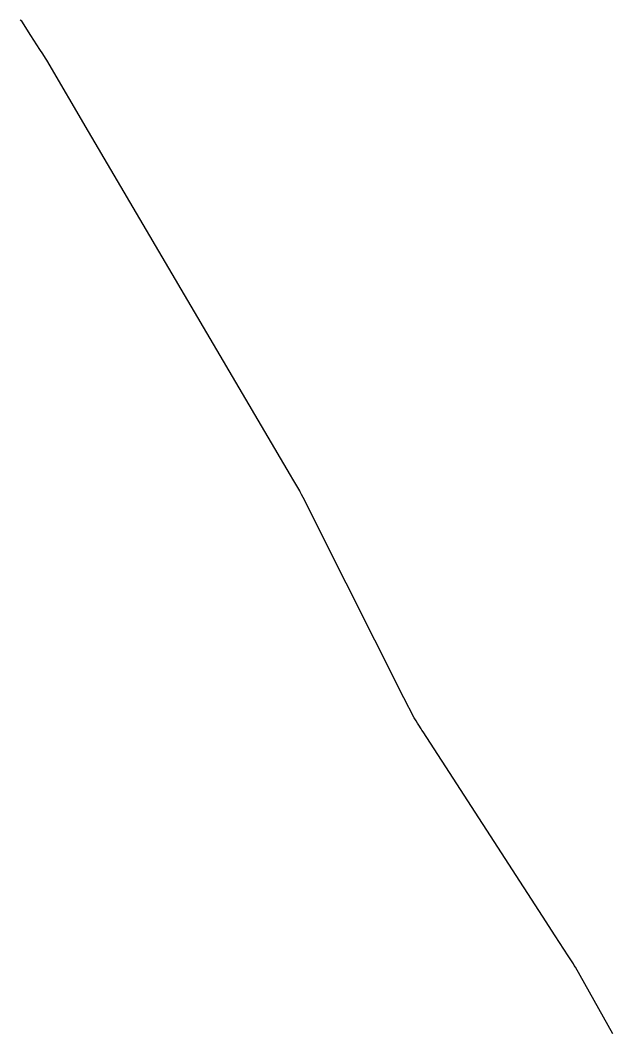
# Model space of a CAD drawing. Extents: x 1412633.6 to 1412644.5, y 4931557.9 to 4931576.5.
import ezdxf

# ---------------------------------------------------------------- set-up
doc = ezdxf.new("R2010")
doc.units = 0
doc.header["$MEASUREMENT"] = 0
doc.layers.add('TOPPPLATFORM_BASELINE_STAKE_2', color=1, linetype='CONTINUOUS')

msp = doc.modelspace()

# ---------------------------------------------------------------- linework, layer by layer
at = {"layer": 'TOPPPLATFORM_BASELINE_STAKE_2', "color": 7}
msp.add_polyline3d([(1412644.541, 4931557.878, 70.33), (1412643.855, 4931559.099, 69.81), (1412643.835, 4931559.135, 67.43), (1412643.817, 4931559.162, 70.02), (1412643.756, 4931559.256, 69.49), (1412643.723, 4931559.308, 72.81), (1412643.484, 4931559.677, 70.22), (1412643.248, 4931560.04, 67.54), (1412641.055, 4931563.427, 69.58), (1412641.034, 4931563.46, 69.92), (1412641.017, 4931563.485, 69.98), (1412640.973, 4931563.553, 70), (1412640.949, 4931563.591, 69.9), (1412640.924, 4931563.629, 69.87), (1412640.888, 4931563.684, 69.96), (1412640.702, 4931564.054, 67.31), (1412639.107, 4931567.225, 72.71), (1412639.055, 4931567.328, 75.49), (1412638.85, 4931567.736, 69.64), (1412638.82, 4931567.794, 67.34), (1412638.796, 4931567.843, 69.68), (1412638.787, 4931567.861, 69.47), (1412638.662, 4931568.074, 73.29), (1412638.619, 4931568.147, 69.62), (1412634.904, 4931574.472, 74), (1412634.134, 4931575.782, 69.04), (1412634.113, 4931575.817, 68.948), (1412634.062, 4931575.896, 68.73), (1412634.008, 4931575.979, 69.02), (1412633.844, 4931576.235, 65.56), (1412633.674, 4931576.497, 65.56), (1412633.648, 4931576.514, 65.56)], dxfattribs=at)

doc.saveas('drawing.dxf')
